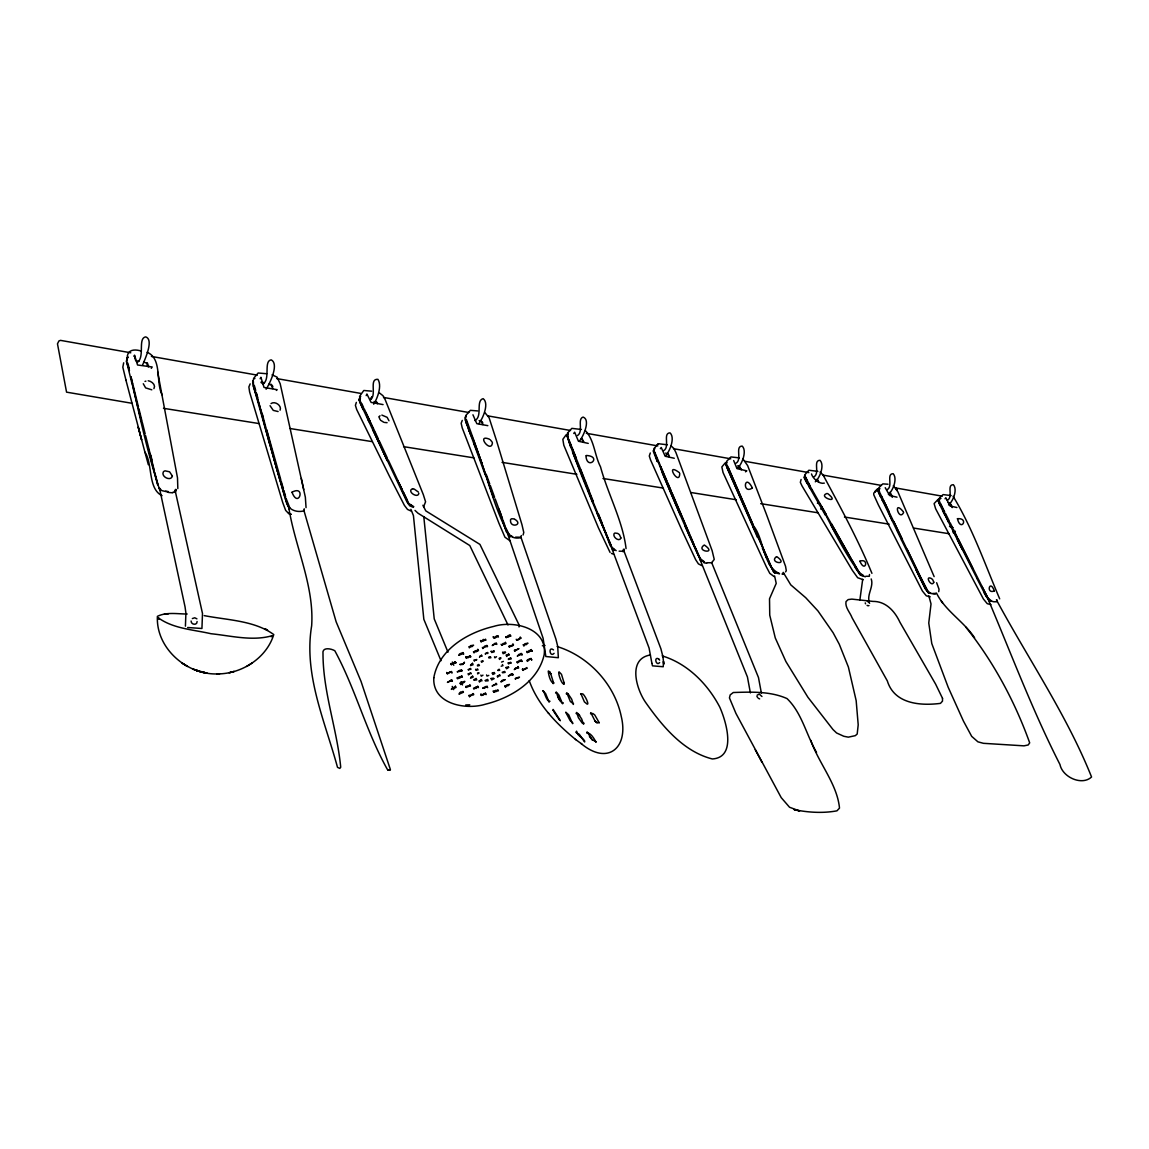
<?xml version="1.0" encoding="UTF-8"?>
<svg xmlns="http://www.w3.org/2000/svg" width="1149" height="1149" viewBox="0 0 1149 1149"><rect width="100%" height="100%" fill="white"/><g stroke="black" fill="none" stroke-linecap="round" stroke-linejoin="round"><path stroke-width="1.5" d="M623.677 551.075L623.677 549.71M481.33 679.447L479.435 680.984M624.18 549.136L623.074 551.793M477.783 649.3L476.663 651.655L473.402 651.842M469.568 696.854L469.611 695.518L469.453 696.438M185.42 626.176L185.908 613.063L185.046 606.859L159.452 488.066M726.498 463.09L726.541 461.898M464.34 662.226L462.889 664.481L459.959 664.251M505.33 643.555L505.388 642.277M733.68 460.577L736.983 468.62L746.778 470.831L745.5 471.837M527.448 643.426L526.285 644.632L523.183 644.704M521.344 535.535L520.526 537.718C503.607 541.122 504.21 518.903 498.609 508.892L506.206 531.57L509.998 536.971M197.111 621.552C197.24 625.688 190.863 624.74 191.093 621.02M466.164 687.418L466.767 686.183L470.113 685.364C471.119 687.777 469.639 682.808 469.51 686.068L466.164 687.418L465.733 686.384M509.05 684.603L508.03 685.795L504.799 685.881M566.96 435.212L570.794 447.478M567.764 434.178L568.008 437.223M518.429 648.912L515.542 650.564C512.971 648.611 515.528 653.235 514.853 650.377L518.975 648.697M501.194 666.219L502.975 665.644L502.4 664.567M472.483 676.388L470.831 677.321M473.144 645.422L472.038 646.6L468.763 646.786M465.503 417.504L465.604 420.635M465.675 417.259L465.905 416.01M288.93 506.81L288.715 507.14C294.848 546.622 314.381 585.459 311.652 625.817C303.494 674.664 324.98 721.213 337.504 767.345L339.802 768.408L340.707 767.216C337.074 729.041 323.027 692.215 322.998 653.738C321.849 646.93 330.653 648.352 334.804 650.736C355.429 688.668 366.129 731.468 387.328 769.342L388.52 770.275L387.831 769.902L390.416 769.672L361.045 681.429L336.14 621.81L303.896 510.371L304.226 508.777M504.713 679.849L501.883 681.486C499.585 681.271 501.266 683.052 502.257 680.237L505.158 679.691M360.082 397.396L360.269 400.182M477.582 673.903L479.162 672.969M580.863 693.623L584.424 701.91L587.254 704.193C589.38 704.868 585.358 695.935 582.787 693.838L580.604 694.025M457.302 671.82L460.318 670.068C462.932 671.605 462.027 669.293 460.605 671.188L457.46 671.763M175.38 492.174L175.783 490.609M175.811 489.302L174.289 491.743M176.214 489.919L174.705 492.303L172.422 492.461M177.822 488.598L177.506 477.912L157.657 371.96M306.051 507.643L305.361 497.244L280.184 383.737L277.081 377.145L272.054 374.847M253.268 380.721L253.541 386.538L279.997 480.469M252.952 380.19L253.283 386.208L260.205 407.364M461.697 675.713L459.815 678.111L458.02 678.212C455.88 675.799 457.905 680.998 458.135 677.723L459.657 676.589L462.372 677.235L461.797 676.129M127.18 358.431L126.663 361.863L132.365 385.245M127.295 358.574L127.869 357.167M127.482 356.721L126.361 361.332L129.42 370.567L128.717 367.723M576.324 731.827L576.597 731.181C576.223 735.417 585.947 739.597 584.64 741.995L579.383 734.398L575.908 732.358M123.675 362.825L122.828 367.206L125.988 380.333M512.353 673.659L511.808 674.951L508.346 675.813M871.919 573.337C858.145 539.657 840.134 506.738 822.799 474.408L823.89 476.002L820.056 472.095M280.083 410.179C282.065 405.583 274.855 400.699 271.035 403.572M531.298 649.558L529.129 652.029L526.659 651.411M565.782 712.294L570.134 720.567L572.891 723.094M356.362 402.394L355.4 405.338L356.678 409.532L389.382 476.117L404.391 505.33L407.493 509.424L411.399 511.176M596.058 741.679L592.152 739.683M134.016 356.19L134.534 355.17L137.55 364.994L152.199 366.976L151.295 368.341M472.943 414.775L476.821 423.679L487.837 425.661M938.747 591.678L939.02 589.207L936.665 582.744M366.186 395.615L366.904 394.021L371.084 402.394L383.062 404.592M137.291 362.438C145.147 357.124 137.535 338.179 145.708 336.887C154.067 339.616 145.076 359.005 142.691 364.75M370.624 399.278L371.931 396.778L370.409 399.723C377.145 395.213 368.642 378.552 377.906 379.342C382.057 385.489 377.791 397.741 373.698 404.204M359.536 396.434L363.788 390.473L371.673 391.177M127.295 356.104C128.516 348.894 135.884 349.368 141.284 351.077M659.655 662.542C656.194 666.865 653.522 656.036 658.693 658.894M250.166 383.867L248.873 386.94L249.606 391.924L282.711 502.515L285.656 510.4L288.586 513.445L291.128 514.335M153.923 388.621C156.207 384.987 151.611 381.209 148.235 380.764M811.51 473.948C812.487 478.07 819.251 484.505 824.321 483.126M266.08 389.224C269.943 383.349 279.264 363.946 271.236 359.867C263.236 360.93 270.905 379.371 262.762 384.24M585.933 455.823C586.995 471.047 602.694 456.426 586.363 455.464M260.148 378.739L260.924 377.289L263.997 387.428L277.153 389.698L276.421 390.445M577.559 435.528C583.735 431.478 576.956 418.983 583.103 417.073C590.73 419.787 583.52 436.175 579.527 440.986M519.003 626.937L519.348 625.487L479.937 544.411L425.819 510.903L422.904 505.258M253.498 378.524L258.137 372.994L266.697 373.741M554.105 653.336C549.725 658.004 548.016 645.566 553.516 649.903M663.705 450.623C670.24 446.932 662.47 433.101 670.039 432.857C675.181 437.568 670.14 450.839 665.515 455.866M785.586 571.872L786.304 570.68L785.543 566.285L766.282 513.976L747.626 465.575L742.915 458.939M552.784 710.427L553.129 709.45L560.353 720.71M462.271 420.405L461.151 423.263L462.214 427.873L498.896 523.154L504.942 537.201L509.969 540.762M735.906 463.277C742.455 459.758 734.714 446.2 742.197 446.071C747.08 450.767 742.34 463.578 737.572 468.347M389.999 770.132L389.123 770.318M478.946 423.564C483.212 417.819 489.287 403.213 483.154 398.66C475.442 400.628 482.882 416.426 474.882 420.606M782.842 574.356L783.23 572.346M783.819 573.164L782.009 574.04M482.35 660.646L483.312 661.135L481.632 662.269L481.187 661.221M813.794 476.921C820.314 473.589 812.659 460.332 820.013 460.318C824.637 464.986 820.171 477.309 815.316 481.804M523.097 535.003L523.772 532.447L521.962 524.676L496.411 440.34L489.086 417.69L485.05 412.821M465.833 415.464L470.372 410.337L477.697 410.94M887.014 489.747C893.491 486.587 885.922 473.632 893.175 473.704C897.541 478.343 893.347 490.221 888.407 494.458M885.218 487.707L889.642 495.521L897.024 497.172M573.768 433.475L574.629 432.182L578.45 441.259L588.245 443.399M626.061 548.633C622.873 521.115 607.835 493.984 600.496 466.781C594.579 455.406 594.392 440.139 585.416 430.66M801.112 479.478L800.336 482.321L801.973 485.84L852.371 570.378L857.657 577.732L863.201 579.699M947.264 500.303C953.713 497.287 946.23 484.576 953.368 484.72C957.548 489.33 953.541 500.835 948.557 504.885M423.579 506.853L425.575 501.797L423.32 494.63L385.188 399.68L382.962 395.701L379.644 393.102M650.291 452.979L649.286 456.009L650.564 459.959L681.558 529.402L695.662 559.692L698.42 563.886L701.78 565.61M542.931 690.65C543.908 689.472 546.306 702.412 549.998 701.278M271.724 636.015L271.15 636.761L272.169 635.699C252.45 641.444 231.05 635.77 211.028 633.731C193.449 629.666 173.312 628.733 158.375 617.875L159.007 619.225L158.821 618.349M566.069 434.897L562.838 439.349L563.8 445.18L598.37 527.707L610.047 552.396M567.347 433.274L571.829 428.362L581.423 429.482M660.345 448.684L661.221 447.464L665.185 456.254L674.276 458.264M804.731 474.925L808.839 470.243L817.858 471.363M487.061 686.183L484.303 688.366L482.867 688.036M379.184 416.541L380.046 415.794M487.578 679.389L485.151 680.452M499.456 675.023L497.819 676.029M485.539 693.163L482.81 695.332L481.445 695.073M654.011 448.469L658.434 443.744L667.382 444.778M497.962 635.9L495.176 637.968L493.366 637.034M757.105 695.188L759.274 694.068L761.945 696.495M573.566 703.892L570.364 701.536L566.816 692.833L566.227 693.809L568.137 693.867L566.988 693.422M493.768 650.679L492.189 651.856L491.097 651.196M651.885 663.26L649.084 648.065L611.799 548.36L612.604 547.886M481.402 655.404L479.736 656.438M623.16 550.759L623.806 550.026M725.22 462.903L721.845 466.954L723.051 472.555L766.282 566.701L769.787 573.365L774.038 576.525M726.541 461.438L730.951 456.929L739.381 457.877M508.562 654.298L506.091 655.102L506.81 656.467L507.384 655.174L509.309 655.059L508.72 653.982M711.547 562.838L714.247 559.434L712.121 550.63L675.957 452.634L673.917 448.498L671.131 445.898M750.383 692.919L747.439 676.991L700.215 560.023L700.991 559.563M938.575 499.298L938.159 500.95L939.724 504.641L976.995 578.407M939.724 498.867L939.293 500.533M938.862 499.714L938.446 501.381L939.911 504.899M945.038 498.781L945.814 497.718L950.079 506.02L956.916 507.513M877.19 489.431L873.743 493.165L873.757 494.759L878.339 504.828L922.388 590.988L926.266 595.771L930.216 596.834M879.172 487.406L882.82 483.887L888.019 484.217M939.465 497.991L943.128 494.601L951.157 495.564M938.13 499.327L934.094 503.592L935.631 508.748L983.386 598.974L987.221 603.642L990.984 604.661M493.984 672.61L492.16 672.998M879.071 487.952L879.129 491.284L882.633 498.393M879.43 488.296L877.994 489.718L878.612 492.504L896.766 530.134M996.413 599.835C1028.111 658.722 1066.789 714.965 1091.55 776.983C1082.085 786.017 1062.538 777.356 1059.953 764.473C1032.592 710.829 1011.45 654.384 988.025 599.002L988.542 598.715M804.932 476.217L804.415 477.812L806.038 481.244L825.399 515.24M804.602 475.815L804.099 477.381L807.273 483.571M303.925 510.328L302.977 511.118C294.273 512.799 285.914 508.117 285.814 498.537M726.484 462.2L725.723 463.952L727.13 467.959L773.579 572.015M497.215 690.635L495.779 691.77L493.05 691.109L494.156 691.885M493.409 678.183L490.982 678.441M726.786 462.645L726.024 464.426L727.317 468.246L753.04 527.018M658.434 443.744L657.099 444.792M187.172 614.011C177.391 613.997 166.447 611.842 157.399 616.338C155.761 648.725 187.933 676.201 219.603 673.817L216.701 673.917C241.247 674.262 266.453 658.334 273.764 634.564C254.274 620.446 227.344 620.144 204.22 615.62M470.372 673.099L468.519 673.788M505.33 643.469L502.127 644.962L501.036 644.302M510.213 658.133L508.389 658.822M469.596 695.619L472.77 694.125C475.011 696.524 472.512 691.597 473.201 694.499L469.941 696.064L468.893 695.36L469.998 696.122M654.384 449.747L653.594 450.336C668.029 487.334 683.985 524.705 700.962 560.841M508.346 666.88L505.948 667.468M654.054 449.316L653.192 451.069L657.343 461.654L653.953 450.149L654.815 448.397M484.806 640.036L483.312 641.128L480.497 640.539M868.974 605.566L868.199 605.767A2.456 1.379 43.9 0 1 867.078 605.351M568.267 433.216L567.247 435.011L568.496 439.205M567.52 434.164L566.658 434.739C579.599 473.287 596.388 511.736 612.561 549.222M246.604 666.434L252.292 662.901M469.783 704.825L465.733 704.955M192.343 618.579L194.727 617.774L196.91 618.837M466.178 416.426L465.187 417.015L465.302 420.146L485.309 475.097M489.977 656.869L488.612 657.242M475.04 660.201L476.016 659.713C477.05 659.081 477.424 660.187 474.709 660.373L474.408 661.149L473.963 659.986M253.642 379.098L254.891 378.495M504.713 652.287L502.544 652.259M504.253 671.734L502.242 672.237M509.897 662.614L508.073 662.901M360.456 398.2L359.163 399.838L360.413 403.514L387.357 460.821L369.461 420.491M360.082 397.769L358.804 399.364L363.084 409.461L360.786 402.021M360.729 396.549L359.68 397.037L359.896 399.823M498.149 669.81L498.896 669.465M126.85 357.885L128.257 357.282M499.542 658.162L500.275 657.889M412.017 488.943C406.904 491.743 418.15 498.867 418.868 493.28M477.395 665.17L478.731 664.495L479.435 665.486L477.496 665.975M145.018 381.396L145.88 381.152M470.616 664.941L472.469 663.404L473.072 664.74L470.53 665.616M477.524 673.041L478.314 672.826M229.958 672.538L234.181 671.447L229.053 672.768M514.666 669.221L517.998 667.655L517.969 666.564M949.505 526.414L952.981 527.621M935.961 593.401L932.844 593.473M823.172 509.395L820.688 508.993M817.399 503.19L819.883 503.592M650.435 654.959C626.88 658.794 636.632 690.247 646.226 703.26C662.714 726.57 683.612 751.69 712.351 758.958C737.127 757.421 726.067 721.199 719.791 707.138C707.77 684.057 687.547 663.576 662.212 655.907M711.274 562.766L707.181 562.723M520.138 537.215L515.571 537.158M542.342 645.795L545.043 645.465M623.548 551.247L619.124 551.175M278.101 411.543L273.261 410.38L270.058 405.698M151.812 389.813L145.621 387.888L143.28 383.752M448.009 681.989L451.212 680.783C451.255 677.594 453.209 682.549 451.255 680.237L447.421 682.42M485.352 653.494L487.219 652.804C487.765 651.483 488.885 654.528 486.602 653.135L485.352 654.183M387.084 422.688L384.484 422.444M483.183 647.749L486.415 646.557C486.472 643.009 488.77 648.812 486.515 645.925L484.849 646.011L482.824 648.567L482.379 647.404M473.848 679.748L476.189 678.441L476.763 679.863L474.135 680.251M517.639 655.806L520.813 654.614C520.957 651.095 523.025 656.266 521.057 654.054L519.305 654.169L517.28 656.151M492.562 685.694L495.693 684.502C495.65 680.969 498.02 686.571 495.822 683.971L492.102 686.068M515.197 678.714L518.616 677.853C520.468 676.258 519.305 677.45 516.03 677.953L515.427 679.016M940.945 498.508L939.365 498.522L938.948 500.174L948.5 522.106M879.947 488.742L878.281 488.756L877.779 490.436L880.594 496.928M509.28 646.7L512.612 645.896L512.899 643.871L513.488 644.919L509.969 645.896L509.395 647.203L508.95 646.068M508.748 534.17L507.944 534.673L543.089 638.226L545.847 656.524L558.342 657.716L557.696 646.241L555.901 639.031L521 537.402M776.422 556.662C768.221 563.024 789.564 565.854 777.026 556.805M704.078 545.129C695.145 551.463 717.838 554.594 704.696 545.272M476.462 669.479C474.551 668.345 476.217 671.82 477.108 669.608L477.998 669.953L477.51 668.919M168.501 492.461L172.407 492.792M187.675 627.512L201.937 628.489L202.497 613.509L175.079 490.278M412.678 488.871L413.439 488.928M865.815 576.252L869.333 576.295L869.477 574.486M381.87 415.091L387.141 417.331L388.98 420.778M861.377 574.644L860.903 575.218M260.967 382.157L264.04 382.631M132.149 403.313L66.556 392.154L57.479 343.824L58.886 340.98L60.48 340.363L130.785 352.786M163.488 408.312L258.97 423.55M290.123 428.534L372.003 441.604M403.586 446.645L473.876 457.862M502.027 462.358L576.87 474.307M602.981 478.472L662.772 488.009M690.779 492.49L736.236 499.743M760.695 503.65L818.303 512.842M844.458 517.021L889.111 524.145M913.498 528.037L949.103 533.725M135.754 360.714L138.986 361.246M261.354 382.933L264.313 383.407M165.7 491.14L168.285 491.571M168.372 492.088L161.736 490.609L159.022 487.636M151.395 356.42L257.333 375.149M276.679 378.567L360.944 393.446M383.536 397.439L468.792 412.505M487.966 415.895L570.493 430.487M586.306 433.274L657.831 445.913M673.458 448.684L730.764 458.81M744.653 461.252L808.853 472.598M822.727 475.054L881.024 485.352M896.651 488.124L942.151 496.153M703.935 562.78L706.692 563.269M779.51 573.839L775.245 572.805L771.683 567.836L726.987 464.842M865.355 576.798L860.141 575.003L855.186 567.491M779.367 573.423C763.123 566.917 763.984 538.982 753.758 526.242M468.16 669.479L470.961 669.35L470.587 668.431L468.39 670.011M460.074 683.167L463.449 682.923C464.268 679.806 466.063 682.291 463.665 681.659L461.912 682.118L460.749 684.545L460.174 683.21M202.08 671.906L203.258 672.165L195.043 669.896L199.811 671.519L198.849 671.217M513.79 518.874L511.75 518.759A4.323 2.729 38 0 0 510.529 519.822C509.567 528.856 524.217 524.748 514.537 519.147M374.057 401.518L377.49 403.687M566.04 712.409L568.741 714.85L572.604 723.669M143.855 362.136L146.612 363.098L147.905 366.603M953.11 532.633L955.034 532.504L955.35 531.226M268.78 384.24L271.336 385.145L272.672 388.577M827.208 493.438C816.494 496.67 841.743 504.986 827.912 493.725M479.147 420.591L481.374 421.396L482.853 424.556M557.15 646.557C588.547 656.18 614.571 684.143 621.25 716.416C628.891 747.74 607.764 766.024 581.049 743.489M665.659 453.094L667.626 453.826L669.163 456.799M737.557 465.891L739.41 466.609L740.933 469.539M948.212 502.587L950.18 503.679L952.148 507.599M613.58 554.191L611.455 553.445M413.381 507.384L409.69 505.775L406.89 501.725L373.195 430.588M413.798 506.652L408.829 503.549L398.545 482.422M147.101 352.283C162.469 358.632 155.474 382.387 162.11 394.796M162.066 495.679C147.632 488.842 152.831 463.521 144.903 452.088L148.35 464.727M759.647 698.894L758.771 698.535M863.387 575.821L860.63 574.443L857.944 570.78L820.874 505.359C833.068 529.215 845.118 554.306 861.29 575.52M616.151 550.658L611.886 547.513L596.963 513.014M288.586 513.445L290.97 514.249M196.192 670.284L199.811 671.519M704.423 562.234L701.436 560.698L698.994 556.561L667.468 482.767M512.555 536.64L509.222 534.917L505.632 527.506M863.344 575.462L859.423 572.719L852.501 560.927M704.438 561.832L700.359 558.744L695.088 547.068M867.38 601.458L868.113 601.789M414.229 489.086L418.351 492.031M929.268 592.525L930.719 593.071M991.601 601.028L988.126 598.299L981.907 586.349M265.046 628.948L267.588 630.083L265.907 629.336M383.522 422.1L380.865 420.448M489.445 439.191C475.456 433.546 491.226 454.2 492.433 442.738M542.701 690.736L545.531 693.436L549.121 702.197M450.781 663.519L451.945 664.223L455.148 662.614C454.645 659.785 456.756 664.381 454.832 662.183L451.385 663.777L451.471 664.912L451.026 663.863M375.91 401.504L377.461 402.724M505.732 636.833L508.605 637.092L510.113 634.808L510.831 636.187L509.797 635.411C507.111 634.406 506.336 639.447 505.977 637.164M410.193 504.626L411.701 505.603M816.58 479.392L818.777 482.336M581.308 438.53L583.333 441.948M473.503 688.237L476.275 688.38L477.711 686.197M889.527 492.49L892.313 497.302M480.857 420.462L482.853 422.976M270.862 384.154L271.71 384.757M893.333 485.654L897.929 491.887L934.137 576.626M529.229 680.639C537.775 704.739 556.475 723.798 575.879 739.712M953.081 496.267C972.413 527.836 985.167 564.705 999.687 598.873M575.347 739.324L581.925 744.121M738.864 465.747L741.435 469.726M497.905 635.971L498.407 637.034L496.655 635.9L493.811 638.169L493.223 636.733M510.084 536.597C493.165 508.461 487.549 473.216 473.747 443.198M613.796 550.586L610.076 545.373L602.047 523.513M613.078 548.604L614.356 549.595M774.756 573.308L769.227 564.087M928.737 593.042L925.218 588.403L901.434 539.915M928.751 593.372L925.275 588.748L915.983 569.818M989.706 601.329L984.248 592.913M989.677 600.999L986.215 596.489L976.88 578.378M490.264 439.794L492.102 441.963M757.952 697.931L756.918 696.409M868.831 602.306L869.635 603.297M579.671 715.396L577.904 713.543L576.066 713.486L576.64 712.481L578.464 717.809L582.299 723.152L584.065 723.195L583.505 724.229L581.667 718.929L577.99 713.543M553.689 711.403L559.606 720.193M568.08 693.838L571.671 699.167L573.337 704.452M809.097 486.759L812.429 490.436M949.835 502.889L951.76 506.077M890.044 492.476L891.954 495.736M559.908 700.761L557.854 696.983L561.574 702.614L563.269 702.815L562.55 703.791L558.917 695.073L557.279 693.163L555.585 692.962L556.303 692L557.969 697.17M589.423 736.495L592.252 739.812L587.139 731.884L586.737 733.048C590.227 732.028 594.521 738.936 595.972 742.326M548.03 712.567L548.691 713.342M667.784 453.467L668.991 455.306M679.231 472.569C663.892 461.122 679.734 487.32 679.72 473.287M582.026 438.516L583.907 442.164M974.582 637.752C963.652 621.307 945.153 610.765 936.521 593.128L935.157 594.019L930.733 593.444L927.142 590.701L907.092 549.15M965.778 627.067C993.296 661.407 1014.984 701.737 1029.691 742.872L1028.168 744.983L1023.989 745.845L983.429 743.317L977.928 741.837L971.695 736.365L963.465 721.127L948.169 687.231L931.782 643.569L928.765 623.017L931.02 603.943L928.866 595.9M380.161 419.758L378.998 417.073M147.058 362.696L147.733 363.558M882.217 500.275L885.319 504.296L892.213 520.741M928.177 591.663L920.967 577.99M700.947 561.229L684.89 525.797M659.052 659.253L659.583 660.129M817.758 480.023L818.418 481M289.246 509.108L285.498 499.011M159.783 490.135C147.489 453.381 139.273 414.645 130.943 376.671L132.796 384.139M289.835 507.973L286.015 498.249M941.232 600.898L942.654 603.11M446.702 672.438L447.334 673.429L446.846 672.711M952.708 530.479L958.051 538.938L972.585 567.994M408.426 503.923L397.813 480.885M465.69 656.941L466.279 658.262L466.796 657.013L470.386 656.151L467.902 657.846L465.833 657.214M527.994 643.21L524.921 643.727L523.901 646.068L523.441 645.034M527.161 668.316L523.226 669.522C523.671 672.266 521.589 667.871 523.384 669.924L526.802 667.569M521.201 660.258L521.919 661.508L521.33 660.101L518.443 662.226L517.064 661.91L517.639 662.973L517.194 661.982L519.937 660.287L521.775 661.235M830.77 524.633L836.17 534.098M512.353 673.759L512.799 674.779L512.253 673.788L510.845 674.19L508.576 676.129M501.021 658.004L499.6 659.44L499.126 658.406M826.131 514.335L808.02 482.652M831.474 523.772L852.343 560.985M810.26 486.314L804.745 475.413M783.704 573.136L790.771 584.87L805.722 597.71L817.93 610.909L833.097 632.726L839.258 644.201L848.393 667.066L856.163 700.646L858.202 724.818L857.197 734.01L855.301 735.662L848.307 737.155L843.783 736.265L836.587 732.976L832.982 729.529L807.905 697.256L785.916 661.565L775.273 637.939L769.744 615.16L769.514 598.787L776.221 583.376L774.613 576.022M512.253 673.788L512.957 675.052M509.51 684.459L506.623 684.991L505.488 687.361L505.043 686.212M516.231 639.261L516.791 640.237L518.213 639.921L520.784 638.126L516.59 640.022M494.142 678.571L491.671 679.949L491.226 678.786M473.618 645.278L470.487 645.666L469.352 647.878M488.77 675.397L487.004 676.086L486.573 674.937M496.512 656.711L494.932 657.831L494.487 656.797M755.238 749.694L761.931 762.232M903.387 511.836C892.543 498.652 898.848 521.933 903.631 512.497M806.828 480.253L805.205 476.821M503.391 661.393L501.524 662.083M415.004 510.415L417.992 513.201L469.783 545.531L507.987 624.941M480.928 694.068L481.503 695.475L484.203 693.479L486.113 694.585L485.524 693.278M482.982 675.152L481.316 676.201L480.871 675.052M957.318 539.642L962.158 549.222M940.758 504.066L944.693 511.923M945.483 513.502L949.419 521.373M950.122 522.766L952.909 528.353M958.209 538.938L988.154 598.715L990.208 600.87L993.77 601.774L996.872 601.746L996.973 599.879M942.697 510.558L945.053 515.255M953.613 529.746L957.433 537.402M461.51 670.054L462.013 671.045M407.392 500.562L403.127 491.686M896.665 530.091L901.534 539.973M888.881 511.348L883.409 499.973M902.295 539.226L893.778 521.502M505.503 642.564L506.005 643.584L503.233 643.397L501.625 645.379M881.384 496.124L920.837 578.048M508.303 663.232L508.648 663.978L510.027 662.6L511.133 663.275L510.63 662.255M816.537 752.38C806.268 734.886 801.945 712.926 787.036 698.592C770.491 691.167 751.044 691.928 733.263 692.517L730.189 694.901L729.443 697.917L735.934 713.414L781.205 797.621L789.55 807.259L799.575 810.964L794.103 809.628C808.006 812.501 822.986 813.435 836.946 810.835L839.502 808.12C837.176 783.877 818.634 763.195 810.792 740.301M508.792 667.339L506.551 668.761L506.091 667.741M526.802 651.698L527.276 652.718L529.172 650.449L532.016 651.038L531.269 649.673M491.241 651.483L491.715 652.517L494.214 651.799L493.754 650.765M490.408 656.725L490.896 657.745L488.856 657.989M364.19 408.771L369.691 420.491M494.199 672.467L494.802 673.544L492.864 674.492L492.418 673.328M361.72 403.529L363.572 407.45M373.87 429.381L366.043 413.223L368.829 421.654M374.517 430.774L378.452 439.148M379.141 440.613L387.457 458.322M388.161 459.801L398.042 480.871M398.775 482.408L402.38 490.106M518.084 666.865L518.673 667.928L515.872 667.713L514.278 669.623M487.664 679.763L488.167 680.811L485.424 680.955M510.673 657.759L511.291 658.851L508.433 659.483M505.201 651.9L505.546 652.646L503.147 653.695L502.702 652.546M504.655 671.375L505.158 672.395L502.544 672.783M485.467 639.131L485.955 640.165L483.226 639.476L481.187 642.061L480.742 640.883M499.212 669.307L499.714 670.327L497.804 670.513M473.647 688.51C474.02 690.808 474.666 685.838 477.309 686.944L478.401 687.576L477.812 686.47M499.571 674.736L500.145 675.813L498.336 675.928L497.675 677.192L497.23 676.158M410.897 509.323L413.439 515.599L423.837 619.325L441.001 660.718M497.833 689.716L498.422 690.822L495.722 690.319L493.625 692.201M481.517 655.131L482.106 656.208L480.181 656.251L479.492 657.329M477.898 649.587L478.501 650.679L475.126 650.722L474.006 652.919M481.431 679.748L482.006 680.84L480.354 680.725L479.521 682.061L479.076 680.897M487.147 686.585L487.636 687.605L485.711 686.484L482.91 688.107M865.513 603.799L865.254 602.866M472.555 676.043L473.144 677.12L470.544 678.226M470.731 672.754L471.205 673.788L469.769 673.472L468.533 674.908L468.117 673.745M464.455 662.528C465.546 662.671 459.313 665.53 460.203 664.582M447.995 652.187L434.221 618.866L423.78 516.59M452.347 662.011L453.783 665.285M461.036 681.673L462.487 684.948M762.39 548.26L766.455 557.538M752.911 526.96L757.55 537.56M452.232 686.413L453.64 689.63M728.15 467.313L735.733 484.72M455.521 686.398L456.081 687.504L452.907 687.59L451.772 688.897C450.853 690.592 451.471 687.389 454.473 688.38L455.406 686.111M736.322 486.113L753.098 524.734M680.395 515.097L662.93 474.465M660.732 466.508L667.009 481.216M660.086 465L654.772 452.304M667.67 482.767L671.375 491.456M671.993 492.907L689.687 534.414M690.348 535.98L694.398 545.445M666.808 481.23L660.302 465.919L662.801 474.393M608.812 540.016L610.622 544.353M272.356 385.576L272.902 386.868M711.633 562.536L758.484 677.537L761.414 693.307M871.201 578.952C873.987 586.507 866.734 594.421 869.262 601.975M569.674 442.207L583.965 477.582M592.482 501.912L580.202 468.62M572.561 452.189L608.266 538.666M568.784 439.421L571.584 446.458M572.13 447.808L573.739 451.859M574.313 453.309L576.022 457.632M584.568 479.076L588.92 490.048M598.414 513.876L602.248 523.513M588.733 490.063L593.128 501.122M623.332 549.337L660.905 648.783L662.959 656.869M473.963 440.67L466.379 419.557M474.508 442.15L493.754 498.02M486.185 474.221L489.776 484.045M490.364 485.682L494.587 497.244M502.53 519.032L495.19 498.91M474.293 442.164L481.819 462.875M473.704 440.541L468.62 429.539L466.81 421.611M468.993 430.186L471.018 435.744M503.032 520.425L505.057 525.998M466.092 422.602L467.212 425.704M879.459 491.628L878.841 488.856M154.469 471.219L145.593 435.6M280.212 480.541L285.067 497.503M269.541 443.097L285.354 499.241M269.34 443.026L256.069 392.642M254.274 385.375L255.566 390.014M256.442 393.102L257.749 397.741M262.159 413.468L266.022 428.103M266.74 429.783L280.787 479.693M281.232 481.259L283.444 489.129M283.889 490.695L285.584 496.741M266.496 429.783L276.406 467.887L283.2 489.187M260.636 408.886L263.207 418.049M254.891 388.477L255.681 391.263M283.645 490.767L285.383 496.986M157.585 484.749L148.12 447.837M157.873 484.476L154.871 472.828M144.961 452.347L125.887 379.974M141.6 439.823L138.196 427.083L141.528 439.55M132.767 386.84L138.081 408.024M138.512 409.733L141.672 422.329M127.841 363.127L129.105 368.226M150.706 454.975L151.927 459.859M142.419 422.832L145.191 433.992M138.44 406.904L133.169 385.633M138.871 408.613L142.016 421.238M135.467 360.111L134.519 355.931L134.964 358.028M148.264 364.879L148.724 366.89M301.34 478.444L303.724 489.56M859.854 600.18L862.684 579.326M663.72 664.065L663.476 661.637L663.232 666.75L652.488 665.846L651.885 663.361M662.944 656.754L663.49 661.752M663.476 661.637L663.72 663.978M253.197 380.463L253.355 382.488M553.2 681.774L553.186 683.626L553.99 682.822L553.272 683.152C549.495 681.802 547.886 670.499 548.375 670.973L550.701 673.687L553.2 681.774M859.897 561.2C865.254 573.868 869.563 557.696 859.897 561.2M942.525 698.362L942.482 701.149L940.457 703.375C920.435 705.931 894.382 704.021 887.33 680.926L852.055 617.731C850.145 612.518 844.946 607.548 846.009 601.602L848.149 599.591L851.84 599.117L872.953 601.401C885.908 601.229 894.87 611.325 899.911 622.212L935.645 684.186L942.525 698.362M599.203 722.707L594.765 714.965L592.812 713.486L590.557 713.73L590.801 712.653L595.067 721.112L596.977 722.635L599.203 722.707M433.805 677.838C432.297 704.136 465.833 710.384 485.654 704.15C510.788 697.903 538.206 681.659 544.181 654.643C547.613 628.144 513.818 620.087 493.754 626.406C467.772 632.467 438.674 649.472 433.805 677.838M563.958 682.477C562.967 685.264 565.337 683.253 563.829 683.957L562.708 683.483C560.324 680.854 557.696 671.576 559.075 671.835L561.488 674.348L563.958 682.477M933.792 582.213C931.71 588.116 924.184 575.031 931.293 578.464A3.605 2.111 48.3 0 1 932.816 579.929L933.792 582.213M462.932 691.454C464.613 694.226 461.41 690.132 459.643 692.833L459.026 694.183L462.401 692.703L462.932 691.454M472.483 663.289L472.469 663.404M531.082 658.506L528.095 659.497L527.434 661.364L526.931 660.359L528.21 660.618L531.082 658.506M459.011 655.203L459.543 653.925L463.004 652.575L462.372 653.896L459.011 655.203M291.99 492.232C298.639 509.538 306.209 484.39 291.99 492.232M752.365 487.995C741.909 495.061 744.365 471.98 752.365 487.995M451.485 671.547L452.045 672.984L450.178 671.72L447.263 673.874L451.485 671.547M172.379 476.059C170.971 481.718 160.889 476.806 163.316 471.995A5.056 3.39 28.3 0 1 165.126 470.846L169.578 471.808L172.379 476.059M496.368 643.268L496.813 644.402L495.061 643.282L492.232 645.537L496.368 643.268M620.92 538.005C619.412 542.17 612.905 537.459 613.954 534.07A4.136 2.513 40.3 0 1 615.031 533.05L617.587 533.395A4.136 2.47 41.7 0 1 619.526 534.831L620.92 538.005M994.359 590.916C985.713 594.593 989.662 578.249 994.359 590.916M957.462 518.687C960.665 532.547 969.483 517.725 957.462 518.687M875.308 491.355L874.662 492.016L877.836 488.77L875.308 491.355M167.323 613.825L164.35 614.112L168.257 613.738L167.323 613.825M206.777 672.998L204.766 672.768L206.777 672.998M205.499 672.74L202.54 672.28L205.499 672.74M204.307 672.452L200.544 671.763L204.307 672.452M198.317 670.987L193.118 669.135L198.317 670.987M186.799 666.003L182.088 663.102L187.56 666.477L186.799 666.003M522.149 654.743L520.985 654.011L522.048 654.686M532.016 651.038L530.852 650.291L531.901 650.966M455.88 662.887L454.76 662.14L455.794 662.829M452.361 681.012L451.327 680.294L452.361 681.012M523.456 669.982L522.422 669.235L523.456 669.982M596.992 722.635L594.938 721.055L596.977 722.635M549.409 671.562L550.701 673.687L549.409 671.562M896.866 489.747L895.847 488.052L896.866 489.747M531.7 659.899L530.982 658.664L531.7 659.899M520.698 638.083L520.181 637.063L520.655 638.112M463.578 654.011L463.047 653.005L463.578 654.011M470.659 656.826L470.156 655.82L470.659 656.826M481.589 695.346L481.072 694.326L481.517 695.375"/></g></svg>
